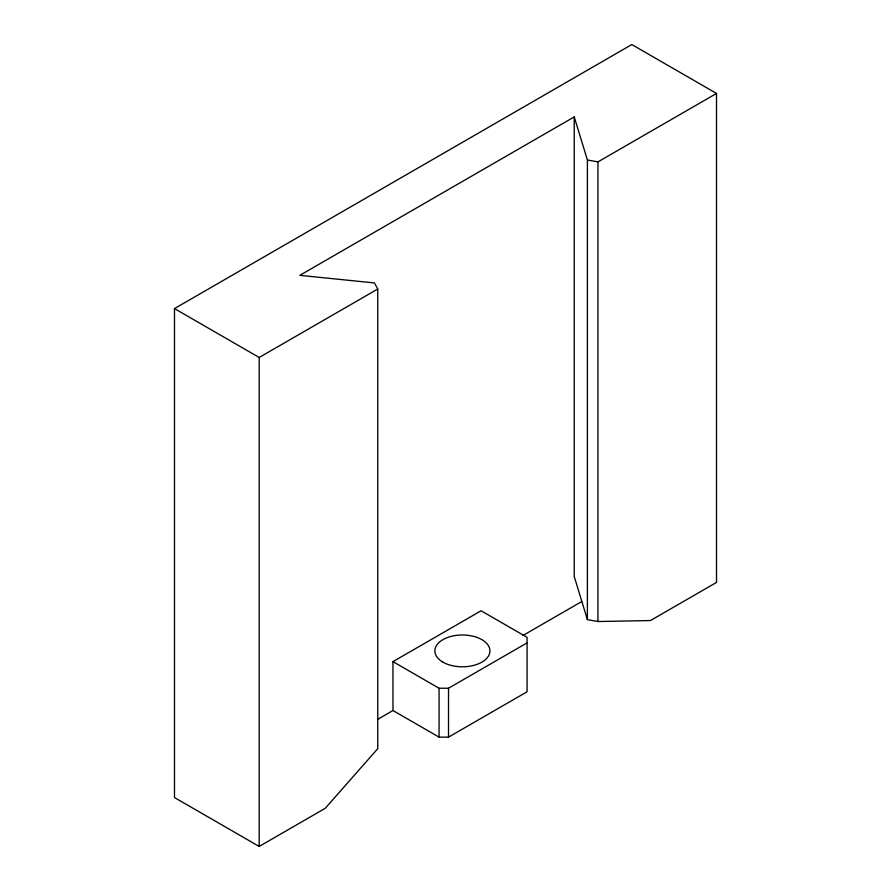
<?xml version="1.0" encoding="UTF-8"?>
<svg xmlns="http://www.w3.org/2000/svg" width="891" height="891" viewBox="0 0 891 891"><rect width="100%" height="100%" fill="white"/><g stroke="black" fill="none" stroke-linecap="round" stroke-linejoin="round"><path stroke-width="1.34" d="M174.491 308.587L631.819 44.55L716.509 93.444L716.509 582.413L650.463 620.548L597.939 621.528L587.392 619.613L574.238 576.533L574.238 116.91L299.822 275.341L374.42 282.937L377.751 289.029L377.751 748.663L325.226 808.315L259.181 846.45L174.491 797.556L174.491 308.587L259.181 357.48L377.751 289.029M574.238 116.91L587.392 159.979L597.939 161.895L716.509 93.444M392.976 710.528L392.976 661.634L481.084 610.769L527.082 637.321L527.082 691.772L448.518 737.135L439.074 737.135L392.976 710.528L377.416 719.516M522.995 635.461L581.678 601.581M392.976 661.634L439.074 688.242L448.518 688.242L527.082 642.879M597.939 161.895L597.939 621.528M587.392 159.979L587.392 619.613M448.518 688.242L448.518 737.135M439.074 688.242L439.074 737.135M259.181 357.48L259.181 846.45M442.916 662.136A27.543 15.904 0 0 0 489.003 655.008A27.543 15.904 0 0 0 455.268 635.528A27.543 15.904 0 0 0 442.916 662.136"/></g></svg>
